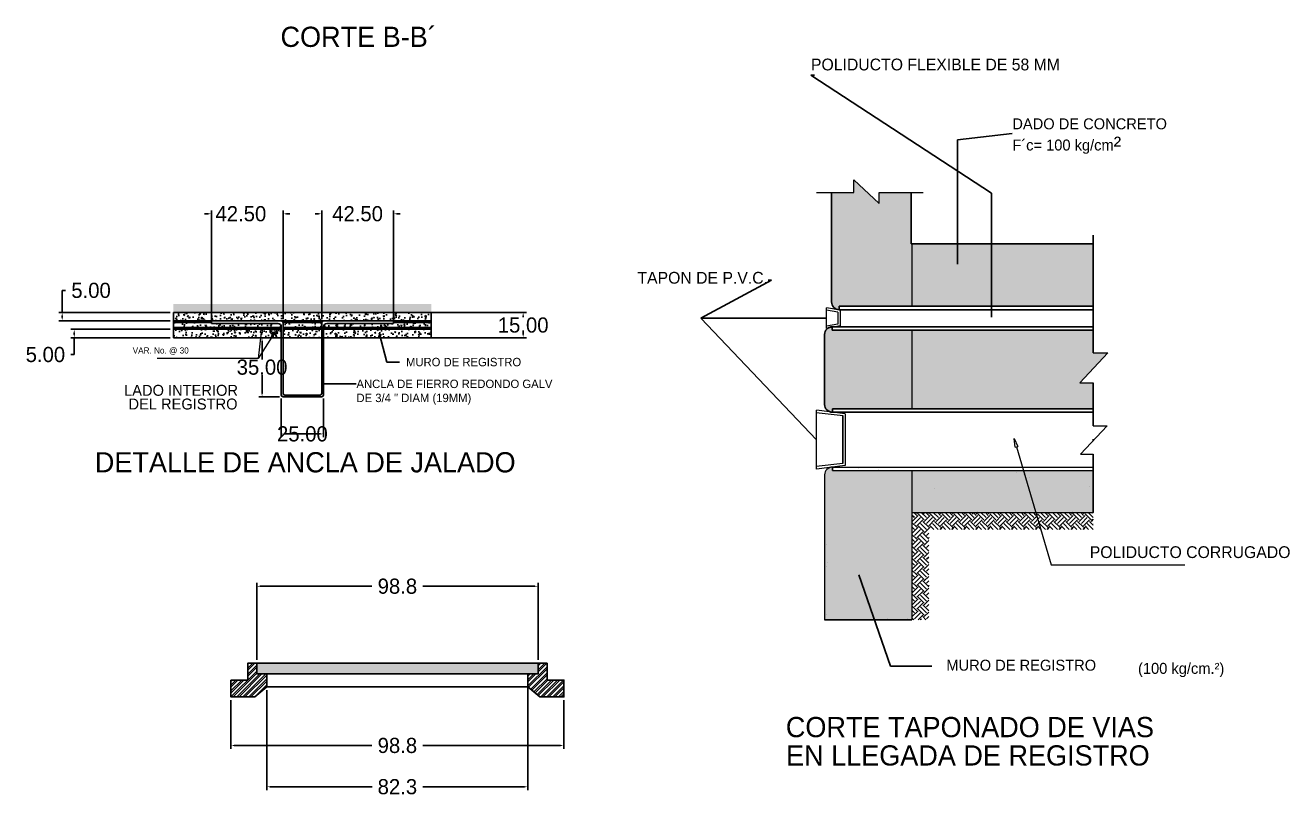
# Model space of a CAD drawing. Header units: centimetres. Extents: x -9328 to 420531, y -2964 to 1299.
# Drawn here: x -8303 to -7553, y -1247 to -789 of the extents above; entities that cross this region are included whole.
import ezdxf
from ezdxf.enums import TextEntityAlignment as Align

# ---------------------------------------------------------------- set-up
doc = ezdxf.new("R2010")
doc.units = ezdxf.units.CM
doc.header["$LTSCALE"] = 10
doc.header["$MEASUREMENT"] = 0
doc.layers.get('0').update_dxf_attribs({"linetype": 'CONTINUOUS'})
doc.layers.get('DEFPOINTS').update_dxf_attribs({"color": 2, "linetype": 'CONTINUOUS'})
for name, color, linetype in [('CONCRETO', 7, 'CONTINUOUS'), ('DIM', 7, 'CONTINUOUS'), ('HERRAJE', 13, 'CONTINUOUS'), ('REGISTRO', 1, 'CONTINUOUS'), ('TAPA', 120, 'CONTINUOUS'), ('TEXTOS', 7, 'CONTINUOUS'), ('TIERRA', 32, 'CONTINUOUS'), ('VARILLAS', 30, 'CONTINUOUS')]:
    doc.layers.add(name, color=color, linetype=linetype)
doc.styles.get("Standard").update_dxf_attribs({"font": ''})
doc.styles.add('Zurich', font='')
doc.styles.get('Standard').set_extended_font_data('Zurich Ex BT')
doc.styles.get('Zurich').set_extended_font_data('Zurich Ex BT')
doc.dimstyles.get("Standard").update_dxf_attribs({"dimtxt": 9, "dimasz": 2, "dimexe": 2, "dimexo": 2, "dimgap": 0.09, "dimtad": 0, "dimtih": 1, "dimtoh": 1, "dimzin": 0, "dimdsep": 46, "dimtxsty": 'Standard', "dimcen": 0.09, "dimadec": 0, "dimazin": 0, "dimtfac": 1, "dimtofl": 0, "dimtmove": 0, "dimatfit": 3, "dimfxl": 0, "dimtolj": 1, "dimtzin": 0, "dimarcsym": 0})
pattern_1 = [(45, (-9535.959, -1472.7229), (-1.767767, 1.767767), []), (45, (-9535.959, -1471.4729), (-1.767767, 1.767767), [])]

# ---------------------------------------------------------------- blocks, each defined once
blk = doc.blocks.new('_ClosedBlank')
at = {"color": 0, "linetype": 'ByBlock', "lineweight": -2}
for p, q in [((-1, 0.17), (0, 0)), ((-1, 0.17), (-1, -0.17)), ((0, 0), (-1, -0.17))]:
    blk.add_line(p, q, dxfattribs=at)
blk = doc.blocks.new('*D36')
at = {"layer": 'DEFPOINTS', "color": 0}
for p in [(-8093.96, -959.96), (-8093.96, -974.96), (-8007.95, -974.96)]:
    blk.add_point(p, dxfattribs=at)
at = {"layer": 'DIM', "color": 0, "lineweight": -2}
for p, q in [((-8091.96, -959.96), (-8005.95, -959.96)), ((-8007.95, -961.96), (-8007.95, -962.79)), ((-8091.96, -974.96), (-8005.95, -974.96)), ((-8007.95, -972.96), (-8007.95, -972.13))]:
    blk.add_line(p, q, dxfattribs=at)
at = {"layer": 'DIM', "color": 0}
for points in [[(-8008.29, -961.96), (-8007.62, -961.96), (-8007.95, -959.96)], [(-8008.29, -972.96), (-8007.62, -972.96), (-8007.95, -974.96)]]:
    blk.add_solid(points, dxfattribs=at)
at = {"layer": 'DIM', "color": 0, "insert": (-8007.95, -967.46), "char_height": 9, "attachment_point": 5}
blk.add_mtext('\\A1;15.00', dxfattribs=at)
blk = doc.blocks.new('*D37')
at = {"layer": 'DEFPOINTS', "color": 0}
for p in [(-8281.49, -959.96), (-8215.46, -959.96), (-8215.46, -964.96)]:
    blk.add_point(p, dxfattribs=at)
at = {"layer": 'DIM', "color": 0, "lineweight": -2}
for p, q in [((-8281.49, -959.96), (-8281.49, -946.88)), ((-8281.49, -946.88), (-8279.49, -946.88)), ((-8217.46, -959.96), (-8283.49, -959.96)), ((-8217.46, -964.96), (-8283.49, -964.96)), ((-8281.49, -962.96), (-8281.49, -961.96))]:
    blk.add_line(p, q, dxfattribs=at)
at = {"layer": 'DIM', "color": 0}
for points in [[(-8281.82, -961.96), (-8281.16, -961.96), (-8281.49, -959.96)], [(-8281.82, -962.96), (-8281.16, -962.96), (-8281.49, -964.96)]]:
    blk.add_solid(points, dxfattribs=at)
at = {"layer": 'DIM', "color": 0, "insert": (-8264.37, -946.88), "char_height": 9, "attachment_point": 5}
blk.add_mtext('\\A1;5.00', dxfattribs=at)
blk = doc.blocks.new('*D38')
at = {"layer": 'DEFPOINTS', "color": 0}
for p in [(-8274.34, -974.96), (-8215.46, -969.96), (-8215.46, -974.96)]:
    blk.add_point(p, dxfattribs=at)
at = {"layer": 'DIM', "color": 0, "lineweight": -2}
for p, q in [((-8217.46, -969.96), (-8276.34, -969.96)), ((-8217.46, -974.96), (-8276.34, -974.96)), ((-8274.34, -971.96), (-8274.34, -972.96)), ((-8274.34, -974.96), (-8274.34, -984.96)), ((-8274.34, -984.96), (-8276.34, -984.96))]:
    blk.add_line(p, q, dxfattribs=at)
at = {"layer": 'DIM', "color": 0}
for points in [[(-8274.68, -971.96), (-8274.01, -971.96), (-8274.34, -969.96)], [(-8274.68, -972.96), (-8274.01, -972.96), (-8274.34, -974.96)]]:
    blk.add_solid(points, dxfattribs=at)
at = {"layer": 'DIM', "color": 0, "insert": (-8291.46, -984.96), "char_height": 9, "attachment_point": 5}
blk.add_mtext('\\A1;5.00', dxfattribs=at)
blk = doc.blocks.new('*D39')
at = {"layer": 'DEFPOINTS', "color": 0}
for p in [(-8192.96, -901.38), (-8192.96, -966.46), (-8150.46, -965.96)]:
    blk.add_point(p, dxfattribs=at)
at = {"layer": 'DIM', "color": 0, "lineweight": -2}
for p, q in [((-8192.96, -964.46), (-8192.96, -899.38)), ((-8150.46, -963.96), (-8150.46, -899.38)), ((-8194.96, -901.38), (-8196.96, -901.38)), ((-8148.46, -901.38), (-8146.46, -901.38))]:
    blk.add_line(p, q, dxfattribs=at)
at = {"layer": 'DIM', "color": 0}
for points in [[(-8194.96, -901.05), (-8194.96, -901.72), (-8192.96, -901.38)], [(-8148.46, -901.05), (-8148.46, -901.72), (-8150.46, -901.38)]]:
    blk.add_solid(points, dxfattribs=at)
at = {"layer": 'DIM', "color": 0, "insert": (-8175.46, -901.38), "char_height": 9, "attachment_point": 5}
blk.add_mtext('\\A1;42.50', dxfattribs=at)
blk = doc.blocks.new('*D40')
at = {"layer": 'DEFPOINTS', "color": 0}
for p in [(-8127.46, -901.38), (-8127.46, -965.96), (-8084.96, -966.46)]:
    blk.add_point(p, dxfattribs=at)
at = {"layer": 'DIM', "color": 0, "lineweight": -2}
for p, q in [((-8127.46, -963.96), (-8127.46, -899.38)), ((-8084.96, -964.46), (-8084.96, -899.38)), ((-8129.46, -901.38), (-8131.46, -901.38)), ((-8082.96, -901.38), (-8080.96, -901.38))]:
    blk.add_line(p, q, dxfattribs=at)
at = {"layer": 'DIM', "color": 0}
for points in [[(-8129.46, -901.05), (-8129.46, -901.72), (-8127.46, -901.38)], [(-8082.96, -901.05), (-8082.96, -901.72), (-8084.96, -901.38)]]:
    blk.add_solid(points, dxfattribs=at)
at = {"layer": 'DIM', "color": 0, "insert": (-8106.21, -901.38), "char_height": 9, "attachment_point": 5}
blk.add_mtext('\\A1;42.50', dxfattribs=at)
blk = doc.blocks.new('*D41')
at = {"layer": 'DEFPOINTS', "color": 0}
for p in [(-8151.46, -1008.96), (-8126.46, -1008.96), (-8126.46, -1032.06)]:
    blk.add_point(p, dxfattribs=at)
at = {"layer": 'DIM', "color": 0, "lineweight": -2}
for p, q in [((-8151.46, -1010.96), (-8151.46, -1034.06)), ((-8126.46, -1010.96), (-8126.46, -1034.06)), ((-8149.46, -1032.06), (-8128.46, -1032.06))]:
    blk.add_line(p, q, dxfattribs=at)
at = {"layer": 'DIM', "color": 0}
for points in [[(-8149.46, -1031.72), (-8149.46, -1032.39), (-8151.46, -1032.06)], [(-8128.46, -1031.72), (-8128.46, -1032.39), (-8126.46, -1032.06)]]:
    blk.add_solid(points, dxfattribs=at)
at = {"layer": 'DIM', "color": 0, "insert": (-8138.96, -1032.06), "char_height": 9, "attachment_point": 5}
blk.add_mtext('\\A1;25.00', dxfattribs=at)
blk = doc.blocks.new('*D42')
at = {"layer": 'DEFPOINTS', "color": 0}
for p in [(-8151.46, -974.96), (-8162.89, -1009.96), (-8150.46, -1009.96)]:
    blk.add_point(p, dxfattribs=at)
at = {"layer": 'DIM', "color": 0, "lineweight": -2}
for p, q in [((-8153.46, -974.96), (-8164.89, -974.96)), ((-8162.89, -976.96), (-8162.89, -987.79)), ((-8162.89, -1007.96), (-8162.89, -997.13)), ((-8152.46, -1009.96), (-8164.89, -1009.96))]:
    blk.add_line(p, q, dxfattribs=at)
at = {"layer": 'DIM', "color": 0}
for points in [[(-8163.23, -976.96), (-8162.56, -976.96), (-8162.89, -974.96)], [(-8163.23, -1007.96), (-8162.56, -1007.96), (-8162.89, -1009.96)]]:
    blk.add_solid(points, dxfattribs=at)
at = {"layer": 'DIM', "color": 0, "insert": (-8162.89, -992.46), "char_height": 9, "attachment_point": 5}
blk.add_mtext('\\A1;35.00', dxfattribs=at)
blk = doc.blocks.new('*D71')
at = {"layer": 'DEFPOINTS', "color": 0}
for p in [(-8181.39, -1188.14), (-7983.79, -1188.14), (-7983.79, -1217.02)]:
    blk.add_point(p, dxfattribs=at)
at = {"layer": 'DIM', "color": 0, "lineweight": -2}
for p, q in [((-8181.39, -1190.14), (-8181.39, -1219.02)), ((-7983.79, -1190.14), (-7983.79, -1219.02)), ((-8179.39, -1217.02), (-8097.73, -1217.02)), ((-7985.79, -1217.02), (-8067.46, -1217.02))]:
    blk.add_line(p, q, dxfattribs=at)
at = {"layer": 'DIM', "color": 0}
for points in [[(-8179.39, -1216.69), (-8179.39, -1217.35), (-8181.39, -1217.02)], [(-7985.79, -1216.69), (-7985.79, -1217.35), (-7983.79, -1217.02)]]:
    blk.add_solid(points, dxfattribs=at)
at = {"layer": 'DIM', "color": 0, "insert": (-8082.59, -1217.02), "char_height": 9, "attachment_point": 5}
blk.add_mtext('\\A1;98.8', dxfattribs=at)
blk = doc.blocks.new('*D72')
at = {"layer": 'DEFPOINTS', "color": 0}
for p in [(-8160.09, -1182.14), (-8005.09, -1178.34), (-8005.09, -1241.5)]:
    blk.add_point(p, dxfattribs=at)
at = {"layer": 'DIM', "color": 0, "lineweight": -2}
for p, q in [((-8160.09, -1184.14), (-8160.09, -1243.5)), ((-8005.09, -1180.34), (-8005.09, -1243.5)), ((-8158.09, -1241.5), (-8097.62, -1241.5)), ((-8007.09, -1241.5), (-8067.57, -1241.5))]:
    blk.add_line(p, q, dxfattribs=at)
at = {"layer": 'DIM', "color": 0}
for points in [[(-8158.09, -1241.17), (-8158.09, -1241.84), (-8160.09, -1241.5)], [(-8007.09, -1241.17), (-8007.09, -1241.84), (-8005.09, -1241.5)]]:
    blk.add_solid(points, dxfattribs=at)
at = {"layer": 'DIM', "color": 0, "insert": (-8082.59, -1241.5), "char_height": 9, "attachment_point": 5}
blk.add_mtext('\\A1;82.3', dxfattribs=at)
blk = doc.blocks.new('*D73')
at = {"layer": 'DEFPOINTS', "color": 0}
for p in [(-7999.09, -1122.49), (-8166.09, -1168.14), (-7999.09, -1168.14)]:
    blk.add_point(p, dxfattribs=at)
at = {"layer": 'DIM', "color": 0, "lineweight": -2}
for p, q in [((-8166.09, -1166.14), (-8166.09, -1120.49)), ((-8164.09, -1122.49), (-8097.73, -1122.49)), ((-8001.09, -1122.49), (-8067.46, -1122.49)), ((-7999.09, -1166.14), (-7999.09, -1120.49))]:
    blk.add_line(p, q, dxfattribs=at)
at = {"layer": 'DIM', "color": 0}
for points in [[(-8164.09, -1122.16), (-8164.09, -1122.83), (-8166.09, -1122.49)], [(-8001.09, -1122.16), (-8001.09, -1122.83), (-7999.09, -1122.49)]]:
    blk.add_solid(points, dxfattribs=at)
at = {"layer": 'DIM', "color": 0, "insert": (-8082.59, -1122.49), "char_height": 9, "attachment_point": 5}
blk.add_mtext('\\A1;98.8', dxfattribs=at)

msp = doc.modelspace()

# ---------------------------------------------------------------- hatches: boundary and pattern name
at = {"layer": 'CONCRETO'}
h = msp.add_hatch(dxfattribs=at)
h.set_pattern_fill('EARTH', color=256, scale=5, angle=45, style=0)
h.set_pattern_definition([(45, (-14046.3418, 318.9703), (1e-16, 1.76776695), [1.25, -1.25]), (45, (-14046.6732, 319.3018), (1e-16, 1.76776695), [1.25, -1.25]), (45, (-14047.0047, 319.6332), (1e-16, 1.76776695), [1.25, -1.25]), (135, (-14047.0047, 319.8542), (-1.76776695, 2e-16), [1.25, -1.25]), (135, (-14046.6732, 320.1856), (-1.76776695, 2e-16), [1.25, -1.25]), (135, (-14046.3418, 320.5171), (-1.76776695, 2e-16), [1.25, -1.25])])
h.paths.add_polyline_path([(-8062.457, -954.959), (-8108.957, -954.959), (-8126.457, -954.959), (-8151.457, -954.959), (-8168.957, -954.959), (-8215.457, -954.959), (-8215.457, -959.959), (-8168.957, -959.959), (-8151.457, -959.959), (-8126.457, -959.959), (-8108.957, -959.959), (-8062.457, -959.959)])
at = {"layer": 'DIM'}
h = msp.add_hatch(dxfattribs=at)
h.set_pattern_fill('AR-SAND', color=256, style=0)
h.set_pattern_definition([(37.5, (-23921.1494, 1454.0956), (-0.06299336, 1.92682377), [0, -1.52, 0, -1.7, 0, -1.625]), (7.5, (-23921.1494, 1454.0956), (1.7697767, 2.82214607), [0, -0.82, 0, -1.37, 0, -0.525]), (327.5, (-23922.3794, 1454.0956), (3.11414186, 0.00565905), [0, -0.5, 0, -1.8, 0, -2.35]), (317.5, (-23922.3794, 1454.0956), (3.0061266, 0.87767556), [0, -0.25, 0, -1.18, 0, -1.35])])
h.paths.add_polyline_path([(-7824.925, -953.716, 0.4142136), (-7820.345, -958.296), (-7820.345, -956.296), (-7777.289, -956.296), (-7777.289, -919.221), (-7777.729, -919.221), (-7777.729, -888.796), (-7796.768, -888.796), (-7796.768, -895.354), (-7811.728, -881.159), (-7811.728, -888.796), (-7824.925, -888.796)])
h.paths.add_polyline_path([(-7829.065, -1014.579, 0.3430585), (-7825.613, -1019.018), (-7824.485, -1019.159), (-7824.485, -1017.159), (-7777.289, -1017.159), (-7777.289, -970.456), (-7824.565, -970.456), (-7824.565, -968.835), (-7827.228, -969.328, 0.2387688), (-7829.065, -972.956)])
h.paths.add_polyline_path([(-7824.477, -1053.77), (-7824.477, -1051.776), (-7825.637, -1051.92, 0.3411521), (-7829.065, -1056.358), (-7829.065, -1142.333), (-7777.289, -1142.333), (-7777.289, -1053.77)])
h = msp.add_hatch(dxfattribs=at)
h.set_pattern_fill('AR-CONC', color=256, style=0)
h.set_pattern_definition([(50, (-23921.1494, 1454.0956), (7.1726018, -0.6275213), [0.75, -8.25]), (355, (-23921.1494, 1454.0956), (-1.3875133, 7.5219213), [0.6, -6.6]), (100.4514, (-23920.552, 1454.043), (5.7850938, 6.8943954), [0.637402, -7.011421]), (46.1842, (-23921.149, 1456.096), (10.6724105, -1.65519), [1.125, -12.375]), (96.6356, (-23920.26, 1455.958), (9.346627, 9.741179), [0.956103, -10.51713]), (351.1842, (-23921.149, 1456.096), (9.3466195, 9.741186), [0.9, -9.9]), (21, (-23920.1494, 1455.5956), (5.9690705, -4.026189), [0.75, -8.25]), (326, (-23920.1494, 1455.5956), (2.4331533, 7.2515005), [0.6, -6.6]), (71.4514, (-23919.652, 1455.26), (8.4022263, 3.225305), [0.637402, -7.011421]), (37.5, (-23921.1494, 1454.0956), (0.12159855, 3.32893854), [0, -6.52, 0, -6.7, 0, -6.625]), (7.5, (-23921.1494, 1454.0956), (2.6306954, 3.9441171), [0, -3.82, 0, -6.37, 0, -2.525]), (327.5, (-23923.3794, 1454.0956), (5.33822436, -0.2255487), [0, -2.5, 0, -7.8, 0, -10.35]), (317.5, (-23924.3794, 1454.0956), (5.8318617, 1.0010498), [0, -3.25, 0, -5.18, 0, -7.35])])
h.paths.add_polyline_path([(-7777.289, -919.221), (-7777.289, -956.296), (-7669.652, -956.296), (-7669.652, -952.637), (-7669.652, -938.477), (-7669.652, -928.317), (-7669.652, -919.221)])
h.paths.add_polyline_path([(-7669.652, -1017.159), (-7669.652, -1001.73), (-7677.568, -1001.73), (-7661.037, -983.996), (-7669.652, -983.996), (-7669.652, -970.456), (-7777.289, -970.456), (-7777.289, -1017.159)])
h.paths.add_polyline_path([(-7777.289, -1053.77), (-7777.289, -1078.708), (-7703.756, -1078.708), (-7711.065, -1053.77)])
h.paths.add_polyline_path([(-7711.065, -1053.77), (-7703.756, -1078.708), (-7669.652, -1078.708), (-7669.652, -1068.708), (-7669.652, -1065.249), (-7669.652, -1053.77)])
at = {"layer": 'HERRAJE'}
h = msp.add_hatch(dxfattribs=at)
h.set_pattern_fill('STEEL', color=256, scale=20, style=0)
h.set_pattern_definition(pattern_1)
h.paths.add_polyline_path([(-8171.393, -1178.14), (-8181.393, -1178.14), (-8181.393, -1188.14), (-8167.093, -1188.14), (-8160.093, -1182.14), (-8160.093, -1174.54), (-8166.093, -1174.54), (-8166.093, -1168.14), (-8171.393, -1168.14)])
h = msp.add_hatch(dxfattribs=at)
h.set_pattern_fill('STEEL', color=256, scale=20, style=0)
h.set_pattern_definition(pattern_1)
h.paths.add_polyline_path([(-7993.793, -1178.14), (-7993.793, -1168.14), (-7999.093, -1168.14), (-7999.093, -1174.54), (-8005.093, -1174.54), (-8005.093, -1182.14), (-7998.093, -1188.14), (-7983.793, -1188.14), (-7983.793, -1178.14)])
at = {"layer": 'TAPA'}
h = msp.add_hatch(dxfattribs=at)
h.set_pattern_fill('DOTS', color=256, scale=20, style=0)
h.set_pattern_definition([(0, (-11540.5082, -5282.7967), (0.625, 1.25), [0, -1.25])])
h.paths.add_polyline_path([(-8166.093, -1168.14), (-8166.093, -1174.54), (-8160.093, -1174.54), (-8005.093, -1174.54), (-7999.093, -1174.54), (-7999.093, -1168.14)])
at = {"layer": 'TEXTOS'}
h = msp.add_hatch(dxfattribs=at)
h.set_pattern_fill('AR-CONC', color=256, angle=45, style=0)
h.set_pattern_definition([(95, (-14046.342, 318.9703), (5.51552, 4.628071), [0.75, -8.25]), (40, (-14046.342, 318.97), (-6.299922, 4.3376815), [0.6, -6.6]), (145.4514, (-14045.882, 319.356), (-0.784395, 8.965753), [0.637402, -7.011421]), (91.1842, (-14047.756, 320.3845), (8.71693, 6.376138), [1.125, -12.375]), (141.6356, (-14047.03, 320.916), (-0.27899, 13.497117), [0.956103, -10.51713]), (36.1842, (-14047.756, 320.385), (-0.279, 13.497117), [0.9, -9.9]), (66, (-14046.6953, 320.738), (7.067716, 1.373825), [0.75, -8.25]), (11, (-14046.695, 320.738), (-3.407086, 6.848084), [0.6, -6.6]), (116.4514, (-14046.106, 320.8525), (3.660636, 8.221906), [0.637402, -7.011421]), (82.5, (-14046.3418, 318.9703), (-2.2679319, 2.4398982), [0, -6.52, 0, -6.7, 0, -6.625]), (52.5, (-14046.3418, 318.9703), (-0.9287294, 4.6490945), [0, -3.82, 0, -6.37, 0, -2.525]), (12.5, (-14047.9186, 317.3934), (3.9341817, 3.6152076), [0, -2.5, 0, -7.8, 0, -10.35]), (2.5, (-14048.6257, 316.6863), (3.4159, 4.831598), [0, -3.25, 0, -5.18, 0, -7.35])])
h.paths.add_polyline_path([(-8062.457, -959.959), (-8108.957, -959.959), (-8126.457, -959.959), (-8151.457, -959.959), (-8168.957, -959.959), (-8215.457, -959.959), (-8215.457, -964.959), (-8168.957, -964.959), (-8151.457, -964.959), (-8126.457, -964.959), (-8108.957, -964.959), (-8077.457, -964.959), (-8062.457, -964.959)])
h.paths.add_polyline_path([(-8153.457, -966.459), (-8200.457, -966.459), (-8200.457, -965.959), (-8215.457, -965.959), (-8215.457, -968.959), (-8168.957, -968.959), (-8151.457, -968.959), (-8151.457, -968.459, 0.4142136)])
h.paths.add_polyline_path([(-8127.457, -965.959), (-8150.457, -965.959), (-8150.457, -968.959), (-8127.457, -968.959)])
h.paths.add_polyline_path([(-8062.457, -965.959), (-8077.457, -965.959), (-8077.457, -966.459), (-8124.457, -966.459, 0.4142136), (-8126.457, -968.459), (-8126.457, -968.959), (-8108.957, -968.959), (-8062.457, -968.959)])
h.paths.add_polyline_path([(-8163.455, -971.749), (-8163.924, -971.612), (-8163.127, -969.959), (-8168.957, -969.959), (-8181.006, -969.959, -0.0580288), (-8180.979, -970.195, -1), (-8183.034, -970.195, -0.0580288), (-8183.006, -969.959), (-8215.457, -969.959), (-8215.457, -974.959), (-8168.957, -974.959), (-8163.814, -974.959)])
h.paths.add_polyline_path([(-8156.301, -972.097, -0.3693567), (-8157.169, -971.082, -1), (-8155.114, -971.082, -0.3986622), (-8156.087, -972.108), (-8156.363, -974.427), (-8156.828, -974.292), (-8157.255, -974.959), (-8151.457, -974.959), (-8151.457, -969.959), (-8162.765, -969.959), (-8162.994, -971.883), (-8163.455, -971.749), (-8163.814, -974.959), (-8157.255, -974.959), (-8156.828, -974.292), (-8157.293, -974.156)])
h.paths.add_polyline_path([(-8127.457, -969.959), (-8150.457, -969.959), (-8150.457, -974.959), (-8127.457, -974.959)])
h.paths.add_polyline_path([(-8062.457, -969.959), (-8108.957, -969.959), (-8126.457, -969.959), (-8126.457, -974.959), (-8108.957, -974.959), (-8062.457, -974.959)])
edge = h.paths.add_edge_path()
edge.add_line((-8215.457, -954.959), (-8215.457, -974.959))
at = {"layer": 'TIERRA'}
h = msp.add_hatch(dxfattribs=at)
h.set_pattern_fill('EARTH', color=256, scale=20, angle=45, style=0)
h.set_pattern_definition([(45, (-18685.065, 1487.264), (4e-16, 7.0710678), [5, -5]), (45, (-18686.3907, 1488.5897), (4e-16, 7.0710678), [5, -5]), (45, (-18687.7165, 1489.9155), (4e-16, 7.0710678), [5, -5]), (135, (-18687.7165, 1490.7994), (-7.0710678, 9e-16), [5, -5]), (135, (-18686.3907, 1492.125), (-7.0710678, 9e-16), [5, -5]), (135, (-18685.065, 1493.451), (-7.0710678, 9e-16), [5, -5])])
h.paths.add_polyline_path([(-7767.289, -1088.708), (-7739.385, -1088.708), (-7740.782, -1079.785), (-7741.859, -1078.708), (-7777.289, -1078.708), (-7777.289, -1142.333), (-7767.289, -1142.333)])
h.paths.add_polyline_path([(-7703.756, -1078.708), (-7740.951, -1078.708), (-7739.385, -1088.708), (-7700.824, -1088.708)])
h.paths.add_polyline_path([(-7669.652, -1078.708), (-7703.756, -1078.708), (-7700.824, -1088.708), (-7669.652, -1088.708)])

# ---------------------------------------------------------------- linework, layer by layer
at = {"layer": 'DIM', "lineweight": 5}
for p, q in [((-7669.652, -920.334), (-7669.652, -977.996)), ((-7669.652, -1001.73), (-7669.652, -1027.162))]:
    msp.add_line(p, q, dxfattribs=at)
at = {"layer": 'HERRAJE'}
for p, q in [((-8166.093, -1168.14), (-7999.093, -1168.14)), ((-8160.093, -1174.54), (-8005.093, -1174.54)), ((-8005.093, -1182.14), (-8160.093, -1182.14))]:
    msp.add_line(p, q, dxfattribs=at)
for points in [[(-8181.393, -1178.14), (-8171.393, -1178.14), (-8171.393, -1168.14), (-8166.093, -1168.14), (-8166.093, -1174.54), (-8160.093, -1174.54), (-8160.093, -1182.14), (-8167.093, -1188.14), (-8181.393, -1188.14)], [(-7999.093, -1168.14), (-7999.093, -1174.54), (-8005.093, -1174.54), (-8005.093, -1182.14), (-7998.093, -1188.14), (-7983.793, -1188.14), (-7983.793, -1178.14), (-7993.793, -1178.14), (-7993.793, -1168.14)]]:
    msp.add_lwpolyline(points, close=True, dxfattribs=at)
at = {"layer": 'REGISTRO', "lineweight": 5}
for p, q in [((-7811.728, -888.796), (-7811.728, -881.159)), ((-7811.728, -881.159), (-7796.768, -895.354)), ((-7833.902, -888.796), (-7811.728, -888.796)), ((-7796.768, -895.354), (-7796.768, -888.796)), ((-7796.768, -888.796), (-7770.69, -888.796)), ((-7777.289, -919.221), (-7777.289, -956.296)), ((-7827.911, -969.455), (-7827.911, -957.19)), ((-7819.905, -958.673), (-7827.911, -957.19)), ((-7821.281, -959.818), (-7827.911, -958.59)), ((-7821.281, -959.818), (-7821.281, -966.827)), ((-7819.905, -958.673), (-7819.905, -967.972)), ((-7821.281, -966.827), (-7827.911, -968.055)), ((-7819.905, -967.972), (-7827.911, -969.455)), ((-7777.289, -970.456), (-7777.289, -1017.159)), ((-7661.037, -983.996), (-7677.568, -1001.73)), ((-7669.652, -983.996), (-7661.037, -983.996)), ((-7677.568, -1001.73), (-7669.652, -1001.73)), ((-7818.159, -1021.351), (-7833.992, -1019.502)), ((-7833.984, -1052.953), (-7833.963, -1017.974)), ((-7816.782, -1020.123), (-7833.97, -1017.973)), ((-7816.793, -1020.122), (-7816.793, -1050.824)), ((-7818.169, -1021.349), (-7818.169, -1049.595)), ((-7818.169, -1049.69), (-7818.169, -1021.349)), ((-7661.488, -1027.162), (-7677.154, -1043.968)), ((-7669.652, -1027.162), (-7661.488, -1027.162)), ((-7818.169, -1049.595), (-7834.004, -1051.424)), ((-7677.154, -1043.968), (-7669.652, -1043.968)), ((-7816.793, -1050.824), (-7833.984, -1052.953)), ((-7829.065, -1056.358), (-7829.065, -1142.333)), ((-7824.477, -1051.77), (-7669.652, -1051.77)), ((-7824.477, -1053.77), (-7669.652, -1053.77)), ((-7777.289, -1053.77), (-7777.289, -1142.333)), ((-7777.289, -1078.708), (-7669.652, -1078.708))]:
    msp.add_line(p, q, dxfattribs=at)
at = {"layer": 'REGISTRO'}
for p, q in [((-7824.925, -953.716), (-7824.925, -888.801)), ((-7777.729, -888.801), (-7777.729, -919.221)), ((-7669.652, -928.317), (-7669.652, -914.157)), ((-7669.652, -919.221), (-7777.729, -919.221)), ((-7669.652, -938.477), (-7669.652, -928.317)), ((-7669.652, -952.637), (-7669.652, -938.477)), ((-7669.652, -983.996), (-7669.652, -952.637)), ((-8215.457, -959.959), (-8168.957, -959.959)), ((-8215.457, -959.959), (-8215.457, -974.959)), ((-8062.457, -959.959), (-8062.457, -974.959)), ((-7669.652, -956.296), (-7820.345, -956.296)), ((-7669.652, -958.296), (-7820.345, -958.296)), ((-8168.957, -964.959), (-8215.457, -964.959)), ((-8192.957, -965.959), (-8215.457, -965.959)), ((-8192.957, -966.459), (-8192.957, -964.959)), ((-8153.457, -966.459), (-8192.957, -966.459)), ((-8168.957, -964.959), (-8151.457, -964.959)), ((-8151.457, -964.959), (-8126.457, -964.959)), ((-8150.457, -965.959), (-8150.457, -1007.959)), ((-8150.457, -965.959), (-8127.457, -965.959)), ((-8127.457, -965.959), (-8127.457, -1007.959)), ((-8126.457, -964.959), (-8108.957, -964.959)), ((-8124.457, -966.459), (-8084.957, -966.459)), ((-8108.957, -964.959), (-8077.457, -964.959)), ((-8084.957, -966.459), (-8084.957, -964.959)), ((-8084.957, -965.959), (-8062.457, -965.959)), ((-8077.457, -964.959), (-8062.457, -964.959)), ((-8215.457, -968.959), (-8168.957, -968.959)), ((-8168.957, -969.959), (-8215.457, -969.959)), ((-8168.957, -974.959), (-8215.457, -974.959)), ((-8168.957, -968.959), (-8151.457, -968.959)), ((-8168.957, -969.959), (-8151.457, -969.959)), ((-8168.957, -974.959), (-8151.457, -974.959)), ((-8151.457, -968.459), (-8151.457, -1008.959)), ((-8151.457, -974.959), (-8126.457, -974.959)), ((-8150.457, -968.959), (-8127.457, -968.959)), ((-8150.457, -969.959), (-8127.457, -969.959)), ((-8126.457, -968.459), (-8126.457, -1008.959)), ((-8126.457, -968.959), (-8108.957, -968.959)), ((-8126.457, -969.959), (-8108.957, -969.959)), ((-8126.457, -974.959), (-8108.957, -974.959)), ((-8108.957, -968.959), (-8062.457, -968.959)), ((-8108.957, -969.959), (-8062.457, -969.959)), ((-8108.957, -974.959), (-8062.457, -974.959)), ((-7829.065, -972.956), (-7829.065, -1014.579)), ((-7669.652, -968.456), (-7824.565, -968.456)), ((-7669.652, -970.456), (-7824.565, -970.456)), ((-7669.652, -1018.41), (-7669.652, -1001.73)), ((-8127.457, -1009.959), (-8150.457, -1009.959)), ((-8128.457, -1008.959), (-8149.457, -1008.959)), ((-7824.485, -1017.159), (-7669.652, -1017.159)), ((-7824.485, -1019.159), (-7669.652, -1019.159)), ((-7669.652, -1027.162), (-7669.652, -1018.41)), ((-7669.652, -1051.77), (-7669.652, -1043.968)), ((-7669.652, -1051.77), (-7669.652, -1065.249)), ((-7829.065, -1142.333), (-7777.289, -1142.333))]:
    msp.add_line(p, q, dxfattribs=at)
for centre, radius, start, end in [((-7820.345, -953.716), 4.58, 180, 270), ((-8153.457, -968.459), 2, 0, 90), ((-8151.457, -965.959), 1, 0, 90), ((-8126.457, -965.959), 1, 90, 180), ((-8124.457, -968.459), 2, 90, 180), ((-7824.565, -972.956), 4.5, 90, 180), ((-7824.485, -1014.579), 4.58, 180, 270)]:
    msp.add_arc(centre, radius, start, end, dxfattribs=at)
at = {"layer": 'REGISTRO', "lineweight": 5}
msp.add_arc((-7824.477, -1056.358), 4.587, 90, 180, dxfattribs=at)
at = {"layer": 'TEXTOS'}
for p, q in [((-8168.957, -959.959), (-8200.457, -959.959)), ((-8168.957, -959.959), (-8151.457, -959.959)), ((-8151.457, -959.959), (-8126.457, -959.959)), ((-8126.457, -959.959), (-8108.957, -959.959)), ((-8108.957, -959.959), (-8093.957, -959.959)), ((-8062.457, -959.959), (-8108.957, -959.959)), ((-7820.345, -956.296), (-7820.345, -958.296)), ((-8168.957, -964.959), (-8183.957, -964.959)), ((-8168.957, -964.959), (-8183.957, -964.959)), ((-8168.957, -968.959), (-8183.957, -968.959)), ((-8168.957, -968.959), (-8151.457, -968.959)), ((-7824.565, -968.456), (-7824.565, -970.456)), ((-7824.485, -1017.159), (-7824.485, -1019.159)), ((-7669.652, -1018.99), (-7669.652, -1027.162)), ((-7669.652, -1035.09), (-7669.652, -1035.92)), ((-7669.652, -1035.92), (-7669.652, -1035.09)), ((-7669.652, -1043.968), (-7669.652, -1052.59)), ((-7824.477, -1051.77), (-7824.477, -1053.77)), ((-7808.722, -1052.733), (-7808.722, -1052.733)), ((-7796.868, -1052.996), (-7796.868, -1052.996)), ((-7777.43, -1055.24), (-7777.43, -1055.24)), ((-7715.202, -1054.692), (-7715.202, -1054.692)), ((-7710.916, -1055.995), (-7710.916, -1055.995)), ((-7777.163, -1062.849), (-7777.163, -1062.849)), ((-7763.759, -1064.699), (-7763.759, -1064.699)), ((-7709.296, -1060.676), (-7709.296, -1060.676)), ((-7709.164, -1059.792), (-7709.164, -1059.792)), ((-7707.461, -1058.196), (-7707.461, -1058.196)), ((-7671.878, -1063.112), (-7671.878, -1063.112)), ((-7669.652, -1065.249), (-7669.652, -1078.708)), ((-7828.777, -1069.644), (-7828.777, -1069.644)), ((-7669.652, -1078.708), (-7669.652, -1068.708)), ((-7828.986, -1075.566), (-7828.986, -1075.566)), ((-7770.028, -1079.734), (-7771.053, -1078.708)), ((-7740.833, -1079.734), (-7741.859, -1078.708)), ((-7828.769, -1084.961), (-7828.769, -1084.961)), ((-7669.652, -1086.444), (-7669.671, -1086.425)), ((-7827.928, -1097.506), (-7827.928, -1097.506)), ((-7827.3, -1108.477), (-7827.3, -1108.477)), ((-7827.988, -1110.802), (-7827.988, -1110.802)), ((-7828.884, -1140.393), (-7828.884, -1140.393)), ((-7828.025, -1139), (-7828.025, -1139)), ((-7777.438, -1139.515), (-7777.438, -1139.515)), ((-7791.887, -1141.417), (-7791.887, -1141.417)), ((-7779.622, -1141.77), (-7779.622, -1141.77))]:
    msp.add_line(p, q, dxfattribs=at)
at = {"layer": 'TEXTOS', "lineweight": 5}
for points in [[(-8163.453, -971.736), (-8165.202, -987.372), (-8225.129, -987.18)], [(-8156.828, -974.292), (-8165.202, -987.372)], [(-7715.2, -1039.665), (-7694.647, -1109.784), (-7615.278, -1109.784)]]:
    msp.add_lwpolyline(points, dxfattribs=at)
at = {"layer": 'TEXTOS'}
msp.add_circle((-8156.142, -971.082), 2, dxfattribs=at)
for centre, start, end in [((-8150.457, -1008.959), 180, 270), ((-8149.457, -1007.959), 180, 270), ((-8128.457, -1007.959), 270, 0), ((-8127.457, -1008.959), 270, 0)]:
    msp.add_arc(centre, 1, start, end, dxfattribs=at)
at = {"layer": 'VARILLAS', "lineweight": 5}
for centre in [(-8182.006, -970.195), (-8156.142, -971.082)]:
    msp.add_circle(centre, 1.028, dxfattribs=at)

# ---------------------------------------------------------------- block references
at = {"layer": 'TEXTOS', "lineweight": 5}
for p, xscale, yscale, zscale, rotation in [((-8162.645, -968.959), 2.905008285934399, 2.905008285910299, 2.905008285906554, 73.74148193234548), ((-8156.015, -971.503), 2.905008285934399, 2.905008285910299, 2.905008285906554, 73.74148193234548), ((-7716.659, -1034.687), 5.187389249252457, 5.187389249247644, 5.187389249240047, 106.336605707166)]:
    msp.add_blockref('_ClosedBlank', p, dxfattribs=dict(at, xscale=xscale, yscale=yscale, zscale=zscale, rotation=rotation))

# ---------------------------------------------------------------- texts
for s, height, p in [('CORTE B-B´', 12, (-8105.587, -796.312)), ('POLIDUCTO CORRUGADO', 7, (-7612.19, -1102.228)), ('CORTE TAPONADO DE VIAS', 12, (-7742.854, -1206.062)), ('EN LLEGADA DE REGISTRO', 12, (-7744.069, -1222.896))]:
    msp.add_text(s, height=height, dxfattribs=at).set_placement(p, align=Align.MIDDLE_CENTER)
at = {"layer": 'TEXTOS', "lineweight": 5, "style": 'Zurich'}
msp.add_text('VAR. No. @ 30', height=3.63126, dxfattribs=at).set_placement((-8239.665, -984.309))
for s, p in [('LADO INTERIOR', (-8210.966, -1006.17)), ('DEL REGISTRO', (-8209.805, -1014.298))]:
    msp.add_text(s, height=6.5, dxfattribs=at).set_placement(p, align=Align.MIDDLE_CENTER)
msp.add_text('DETALLE DE ANCLA DE JALADO', height=12, dxfattribs=at).set_placement((-8137.277, -1054.883), align=Align.CENTER)
at = {"layer": 'TEXTOS', "lineweight": 5}
msp.add_text('MURO DE REGISTRO', height=6.5, dxfattribs=at).set_placement((-7756.823, -1172.587))
at = {"layer": 'TEXTOS'}
msp.add_text('(100 kg/cm.²)', height=6.5, dxfattribs=at).set_placement((-7643.097, -1174.476))
at = {"layer": 'TEXTOS', "attachment_point": 1}
for s, insert, char_height, width in [('\\A1;POLIDUCTO FLEXIBLE DE 58 MM', (-7837.171, -809.255), 7, 483.84675), ('\\A1;DADO DE CONCRETO \\PF´c= 100 kg/cm{\\A0;\\H1.5385x;²}', (-7717.681, -844.723), 6.5, 240.70162), ('\\A1;  MURO DE REGISTRO', (-8081.181, -986.89), 5, 148.68919), ('\\A1;ANCLA DE FIERRO REDONDO GALV\\PDE 3/4 " DIAM (19MM)', (-8106.872, -999.826), 5, 159.981)]:
    msp.add_mtext(s, dxfattribs=dict(at, insert=insert, char_height=char_height, width=width))
at = {"layer": 'TEXTOS', "insert": (-7862.655, -935.861), "char_height": 7, "attachment_point": 3}
msp.add_mtext('TAPON DE P.V.C.', dxfattribs=at)

# ---------------------------------------------------------------- dimensions: what is measured, and where the dimension line sits
at = {"layer": 'DIM'}
for base, p1, p2, picture, middle in [((-8192.957, -901.384), (-8150.457, -965.959), (-8192.957, -966.459), '*D39', (-8175.457, -901.384)), ((-8126.457, -1032.056), (-8151.457, -1008.959), (-8126.457, -1008.959), '*D41', (-8138.957, -1032.056))]:
    dim = msp.add_linear_dim(base=base, p1=p1, p2=p2, dimstyle='Standard', dxfattribs=at)
    dim.commit()
    dim.dimension.update_dxf_attribs({"geometry": picture, "text_midpoint": middle, "dimtype": 160})
dim = msp.add_linear_dim(base=(-8127.457, -901.384), p1=(-8084.957, -966.459), p2=(-8127.457, -965.959), dimstyle='Standard', dxfattribs=at)
dim.commit()
dim.dimension.update_dxf_attribs({"geometry": '*D40', "text_midpoint": (-8106.207, -901.384)})
for base, p1, p2, picture, middle in [((-8281.491, -959.959), (-8215.457, -964.959), (-8215.457, -959.959), '*D37', (-8264.372, -946.881)), ((-8274.345, -974.959), (-8215.457, -969.959), (-8215.457, -974.959), '*D38', (-8291.463, -984.961))]:
    dim = msp.add_linear_dim(base=base, p1=p1, p2=p2, angle=90, dimstyle='Standard', dxfattribs=at)
    dim.commit()
    dim.dimension.update_dxf_attribs({"geometry": picture, "text_midpoint": middle, "dimtype": 160})
for base, p1, p2, picture, middle in [((-8007.953, -974.959), (-8093.957, -959.959), (-8093.957, -974.959), '*D36', (-8007.953, -967.459)), ((-8162.893, -1009.959), (-8151.457, -974.959), (-8150.457, -1009.959), '*D42', (-8162.893, -992.459))]:
    dim = msp.add_linear_dim(base=base, p1=p1, p2=p2, angle=90, dimstyle='Standard', dxfattribs=at)
    dim.commit()
    dim.dimension.update_dxf_attribs({"geometry": picture, "text_midpoint": middle})
for base, p1, p2, text, picture, middle in [((-7999.093, -1122.494), (-8166.093, -1168.14), (-7999.093, -1168.14), '98.8', '*D73', (-8082.593, -1122.494)), ((-8005.093, -1241.504), (-8160.093, -1182.14), (-8005.093, -1178.34), '82.3', '*D72', (-8082.593, -1241.504)), ((-7983.793, -1217.019), (-8181.393, -1188.14), (-7983.793, -1188.14), '98.8', '*D71', (-8082.593, -1217.019))]:
    dim = msp.add_linear_dim(base=base, p1=p1, p2=p2, text=text, dimstyle='Standard', dxfattribs=at)
    dim.commit()
    dim.dimension.update_dxf_attribs({"geometry": picture, "text_midpoint": middle})

# ---------------------------------------------------------------- leaders
at = {"layer": 'TEXTOS'}
for points in [[(-7730.144, -962.685), (-7730.144, -889.131), (-7837.171, -819.081), (-7835.171, -819.081)], [(-7750.165, -931.212), (-7750.165, -857.475), (-7717.771, -853.723)], [(-7827.911, -963.322), (-7902.619, -963.322), (-7860.565, -940.861), (-7862.565, -940.861)], [(-7833.973, -1035.464), (-7902.619, -963.322)], [(-7808.775, -1115.792), (-7790.04, -1169.968), (-7765.389, -1169.968)]]:
    msp.add_leader(points, dimstyle='Standard', override={"dimgap": 0.09, "dimtad": 0}, dxfattribs=at)
at = {"layer": 'TEXTOS', "annotation_type": 0, "has_hookline": 1, "hookline_direction": 0}
for points, text_width in [([(-8093.418, -972.077), (-8088.919, -989.39), (-8081.271, -989.39)], 83.095), ([(-8126.349, -1002.326), (-8106.962, -1002.326)], 131.667)]:
    msp.add_leader(points, dimstyle='Standard', override={"dimgap": 0.09, "dimtad": 0}, dxfattribs=dict(at, text_width=text_width))

doc.saveas('drawing.dxf')
